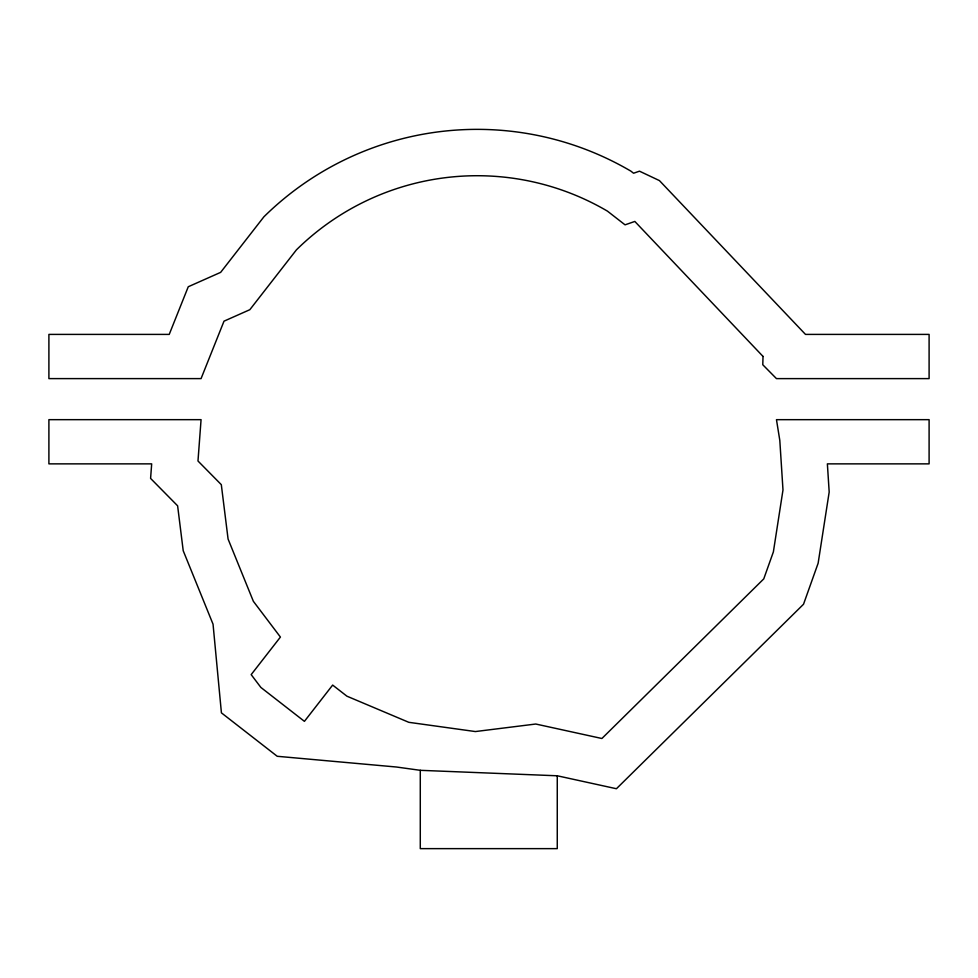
<?xml version="1.0" encoding="UTF-8"?>
<svg xmlns="http://www.w3.org/2000/svg" width="978" height="978" viewBox="0 0 978 978"><rect width="100%" height="100%" fill="white"/><g stroke="black" fill="none" stroke-linecap="round" stroke-linejoin="round"><path stroke-width="1.47" d="M420.283 770.322L557.264 775.786L616.421 788.733L803.525 604.233L818.134 563.23L829.185 492.032L827.376 463.865L929.1 463.865L929.1 419.66L776.471 419.672L779.808 440.418L782.987 489.954L773.378 551.885L763.757 578.89L601.898 738.5L535.773 724.026L475.369 731.556L408.804 722.314L346.909 696.177L332.654 685.077L304.427 721.348L260.882 687.448L251.175 674.624L280.417 637.069L253.363 601.311L228.082 539.049L221.309 484.66L197.984 461.005L201.065 419.66L48.9 419.66L48.9 463.865L151.676 463.865L150.588 478.413L177.617 505.822L183.216 550.736L213.045 624.208L221.419 712.852L277.226 756.287L396.493 767.021L420.283 770.322L420.283 848.635L557.264 848.635L557.264 775.786M763.023 356.432L762.779 364.745L776.471 378.62L929.1 378.608L929.1 334.403L805.493 334.403L659.441 180.6L639.478 171.174L633.573 173.228L630.871 171.126A303.755 303.755 0 0 0 263.877 216.835L220.649 272.361L188.265 286.75L169.231 334.403L48.9 334.403L48.9 378.608L201.065 378.608L224.011 321.163L249.842 309.696L296.432 249.842A257.385 257.385 0 0 1 607.411 211.114L625.052 224.842L634.832 221.444L763.023 356.432"/></g></svg>
